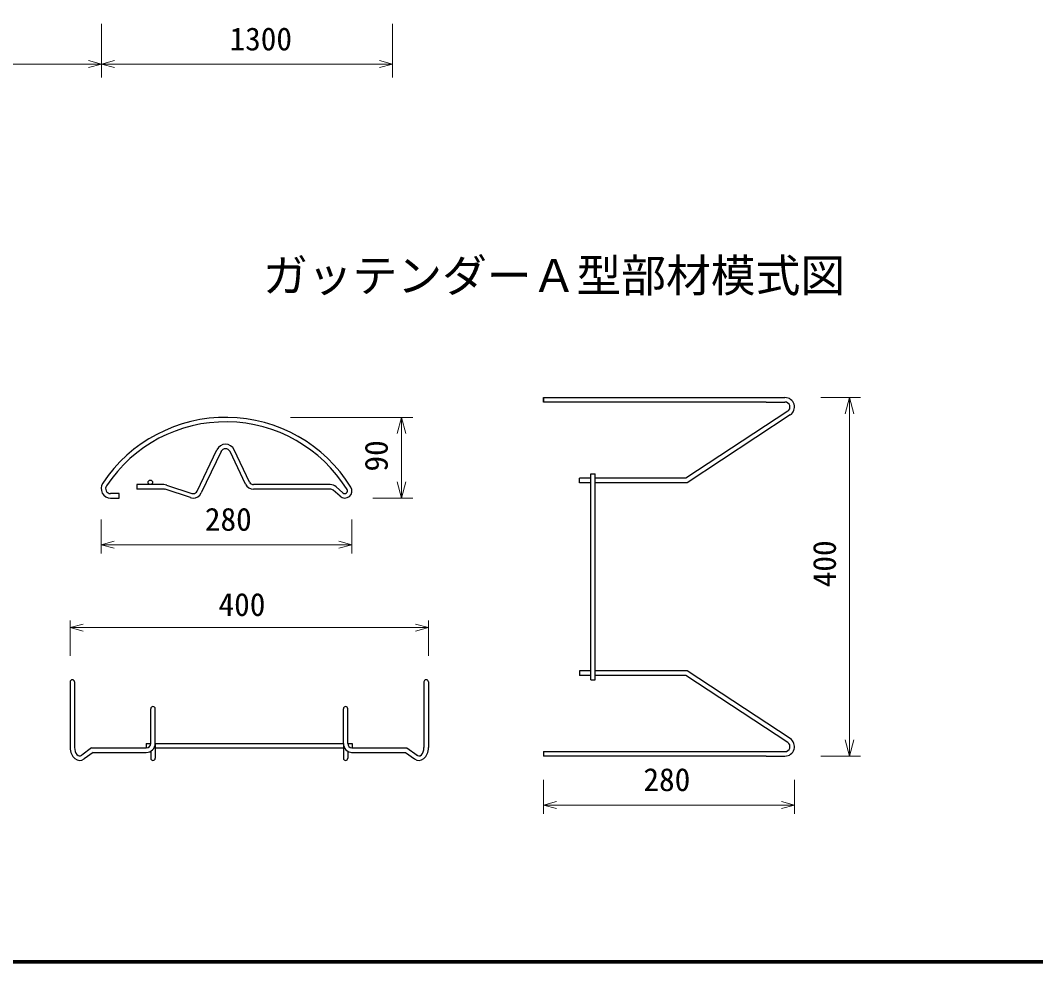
# Model space of a CAD drawing. Units: millimetres, scale not verified, with parts at other scales. Extents: x 400 to 16400, y 400 to 11650.
# Drawn here: x 5574 to 10108, y 400 to 4601 of the extents above; entities that cross this region are included whole.
import ezdxf
from ezdxf.enums import TextEntityAlignment as Align

# ---------------------------------------------------------------- set-up
doc = ezdxf.new("R2010")
doc.units = ezdxf.units.MM
doc.header["$LTSCALE"] = 40
for name, color, linetype, lineweight in [('C-STR', 1, 'Continuous', 25), ('C-STR-DIM', 1, 'Continuous', 13), ('C-TTL', 2, 'Continuous', 70)]:
    doc.layers.add(name, color=color, linetype=linetype, lineweight=lineweight)
doc.layers.add('C-TTL-TXT', color=7, linetype='Continuous')
doc.styles.add('ＭＳ ゴシック', font='')
doc.styles.get('ＭＳ ゴシック').set_extended_font_data('MS Gothic')

msp = doc.modelspace()

# ---------------------------------------------------------------- linework, layer by layer
at = {"layer": 'C-STR', "color": 6}
for p, q in [((7911.02, 2917.41), (7911.02, 2897.41)), ((7911.02, 2917.41), (8903.88, 2917.41)), ((7911.02, 2897.41), (7911.02, 2917.41)), ((8903.88, 2917.41), (8988.62, 2917.41)), ((8903.88, 2897.41), (7911.02, 2897.41)), ((8903.88, 2897.41), (8988.62, 2897.41)), ((9000.92, 2856.29), (8545.77, 2557.41)), ((9011.9, 2839.57), (8551.75, 2537.41)), ((6363.85, 2500.26), (6452.23, 2684.82)), ((6470.27, 2676.18), (6381.89, 2491.63)), ((6579.9, 2531.63), (6510.67, 2676.18)), ((6597.94, 2540.26), (6528.71, 2684.82)), ((8076.53, 2557.41), (8071.02, 2557.41)), ((8071.02, 2537.41), (8071.02, 2557.41)), ((8102.53, 2557.41), (8071.02, 2557.41)), ((8121.02, 2557.41), (8102.53, 2557.41)), ((8121.02, 2577.41), (8141.02, 2577.41)), ((8121.02, 1657.41), (8121.02, 2577.41)), ((8141.02, 1657.41), (8141.02, 2577.41)), ((8389.9, 2557.41), (8141.02, 2557.41)), ((8545.77, 2557.41), (8352.72, 2557.41)), ((6214.79, 2528.9), (6094.79, 2528.9)), ((6094.79, 2528.9), (6094.79, 2508.9)), ((6214.79, 2508.9), (6094.79, 2508.9)), ((6334.02, 2470.68), (6220.53, 2508.06)), ((6226.58, 2527.13), (6340.06, 2489.75)), ((6957.7, 2508.9), (6615.97, 2508.9)), ((6957.7, 2528.9), (6616.02, 2528.9)), ((7001.65, 2476.88), (6970.91, 2503.92)), ((7014.86, 2491.89), (6984.11, 2518.94)), ((8076.53, 2537.41), (8071.02, 2537.41)), ((8102.53, 2537.41), (8071.02, 2537.41)), ((8121.02, 2537.41), (8102.53, 2537.41)), ((8352.72, 2537.41), (8141.02, 2537.41)), ((8551.75, 2537.41), (8352.72, 2537.41)), ((6014.79, 2488.9), (5977.19, 2488.9)), ((5977.19, 2468.9), (6014.79, 2468.9)), ((6014.79, 2468.9), (6014.79, 2488.9)), ((8076.53, 1697.41), (8071.02, 1697.41)), ((8071.02, 1697.41), (8071.02, 1677.41)), ((8102.53, 1697.41), (8071.02, 1697.41)), ((8121.02, 1697.41), (8102.53, 1697.41)), ((8291.02, 1697.41), (8141.02, 1697.41)), ((8551.75, 1697.41), (8291.02, 1697.41)), ((9011.9, 1395.25), (8551.75, 1697.41)), ((5796.5, 1648.19), (5796.5, 1355.41)), ((5816.5, 1648.19), (5816.5, 1355.41)), ((7376.5, 1648.19), (7376.5, 1355.41)), ((7396.5, 1648.19), (7396.5, 1355.41)), ((8076.53, 1677.41), (8071.02, 1677.41)), ((8102.53, 1677.41), (8071.02, 1677.41)), ((8121.02, 1677.41), (8102.53, 1677.41)), ((8121.02, 1657.41), (8141.02, 1657.41)), ((8291.02, 1677.41), (8141.02, 1677.41)), ((8545.77, 1677.41), (8291.02, 1677.41)), ((9000.92, 1378.54), (8545.77, 1677.41)), ((6156.5, 1374.01), (6156.5, 1528.19)), ((6176.5, 1374.01), (6176.5, 1528.19)), ((7016.5, 1373.79), (7016.5, 1528.19)), ((7036.5, 1373.79), (7036.5, 1528.19)), ((6136.5, 1374.01), (6156.5, 1374.01)), ((6136.5, 1374.01), (6136.5, 1354.01)), ((6176.5, 1374.01), (7016.5, 1374.01)), ((6176.5, 1374.01), (6176.5, 1308.19)), ((7016.5, 1374.01), (7016.5, 1308.19)), ((7036.5, 1374.01), (7056.5, 1374.01)), ((7056.5, 1374.01), (7056.5, 1354.01)), ((5892.4, 1354.01), (5848.4, 1322.04)), ((5898.89, 1334.01), (5858.99, 1305.02)), ((5892.4, 1354.01), (6136.5, 1354.01)), ((5898.89, 1334.01), (6136.5, 1334.01)), ((6156.5, 1339.36), (6156.5, 1308.19)), ((6176.5, 1354.01), (7016.5, 1354.01)), ((7036.5, 1339.25), (7036.5, 1308.19)), ((7053.44, 1334.01), (7294.1, 1334.01)), ((7054.34, 1354.01), (7300.6, 1354.01)), ((7294.1, 1334.01), (7334, 1305.02)), ((7300.6, 1354.01), (7345.76, 1321.2)), ((7911.02, 1337.41), (7911.02, 1317.41)), ((7911.02, 1337.41), (8903.88, 1337.41)), ((8903.88, 1317.41), (7911.02, 1317.41)), ((8903.88, 1337.41), (8988.62, 1337.41)), ((8903.88, 1317.41), (8988.62, 1317.41))]:
    msp.add_line(p, q, dxfattribs=at)
msp.add_circle((6154.79, 2538.9), 10, dxfattribs=at)
for centre, radius, start, end in [((8988.62, 2875.01), 42.4, 303.29101, 90), ((8988.62, 2875.01), 22.4, 303.29101, 90), ((6490.47, 2170.56), 658.49, 31.82312, 146.4214), ((6490.47, 2170.56), 638.49, 31.82312, 146.4214), ((6490.47, 2666.5), 42.4, 24.95723, 155.04277), ((6490.47, 2666.5), 22.4, 24.95723, 155.04277), ((6615.97, 2548.9), 20, 205.58932, 270), ((5977.19, 2511.3), 42.4, 146.4214, 270), ((5977.19, 2511.3), 22.4, 146.4214, 270), ((6214.79, 2488.9), 40, 70.68374, 90), ((6214.79, 2488.9), 20, 70.23399, 90), ((6345.81, 2508.9), 20, 270, 334.41068), ((6615.97, 2548.9), 40, 205.58932, 270), ((6957.7, 2488.9), 40, 48.66499, 90), ((6957.7, 2488.9), 20, 48.66499, 90), ((7022.79, 2500.9), 32, 228.66499, 31.82312), ((7022.79, 2500.9), 12, 228.66499, 31.82312), ((6345.81, 2508.9), 40, 250.68374, 270), ((6345.81, 2508.9), 40, 250.68374, 270), ((6345.81, 2508.9), 20, 253.30493, 270), ((6345.81, 2508.9), 40, 270, 334.41068), ((5806.5, 1648.19), 10, 0, 180), ((7386.5, 1648.19), 10, 0, 180), ((6166.5, 1528.19), 10, 0, 180), ((7026.5, 1528.19), 10, 0, 180), ((6136.5, 1374.01), 20, 270, 0), ((6136.5, 1374.01), 40, 270, 0), ((7056.5, 1373.89), 40, 179.77719, 269.77719), ((6996.5, 1374.01), 40, 359.80982, 0), ((7056.5, 1373.89), 20, 179.77719, 263.80843), ((8988.62, 1359.81), 42.4, 270, 56.70899), ((8988.62, 1359.81), 22.4, 270, 56.70899), ((6166.5, 1308.19), 10, 180, 0), ((7026.5, 1308.19), 10, 180, 0)]:
    msp.add_arc(centre, radius, start, end, dxfattribs=at)
for centre, major_axis, ratio, start_param, end_param in [((5838.9, 1355.41), (0, -57.22), 0.740999, 4.712389, 6.7769616), ((5838.9, 1355.41), (0, -36.84), 0.608048, 4.712389, 6.7210706), ((7354.1, 1355.41), (0, -57.22), 0.740999, 5.789409, 7.8539816), ((7354.1, 1355.41), (0, 37.27), 0.600963, 2.588332, 4.712389)]:
    msp.add_ellipse(centre, major_axis=major_axis, ratio=ratio, start_param=start_param, end_param=end_param, dxfattribs=at)
at = {"layer": 'C-STR-DIM'}
for p, q in [((5935.95, 4585.81), (5935.95, 4345.81)), ((7235.95, 4585.81), (7235.95, 4345.81)), ((4635.95, 4405.81), (5935.95, 4405.81)), ((5935.95, 4405.81), (5877.99, 4421.33)), ((5935.95, 4405.81), (5877.99, 4390.28)), ((5935.95, 4405.81), (5993.9, 4421.33)), ((5935.95, 4405.81), (5993.9, 4390.28)), ((7235.95, 4405.81), (5935.95, 4405.81)), ((7235.95, 4405.81), (7177.99, 4421.33)), ((7235.95, 4405.81), (7177.99, 4390.28)), ((9148.7, 2917.41), (9326.44, 2917.41)), ((9276.76, 2917.41), (9257.35, 2844.97)), ((9276.76, 1317.41), (9276.76, 2917.41)), ((9276.76, 2917.41), (9296.17, 2844.97)), ((6780.45, 2829.05), (7326.19, 2829.05)), ((7276.51, 2829.05), (7257.09, 2756.6)), ((7276.51, 2829.05), (7295.92, 2756.6)), ((7276.51, 2468.91), (7276.51, 2829.05)), ((7276.51, 2468.91), (7257.09, 2541.36)), ((7276.51, 2468.91), (7295.92, 2541.36)), ((7148.45, 2468.91), (7326.19, 2468.91)), ((5934.85, 2372.5), (5934.85, 2222.24)), ((7054.76, 2372.5), (7054.76, 2222.24)), ((5934.85, 2260.9), (5992.8, 2276.43)), ((7054.76, 2260.9), (6996.81, 2276.43)), ((5934.85, 2260.9), (5992.8, 2245.37)), ((5934.85, 2260.9), (7054.76, 2260.9)), ((7054.76, 2260.9), (6996.81, 2245.37)), ((5796.5, 1765.24), (5796.5, 1922.92)), ((5796.5, 1890.57), (5854.45, 1906.1)), ((7396.5, 1890.57), (7338.54, 1906.1)), ((7396.5, 1765.24), (7396.5, 1922.92)), ((5796.5, 1890.57), (5854.45, 1875.04)), ((5796.5, 1890.57), (7396.5, 1890.57)), ((7396.5, 1890.57), (7338.54, 1875.04)), ((9276.76, 1317.41), (9257.35, 1389.86)), ((9276.76, 1317.41), (9296.17, 1389.86)), ((9148.7, 1317.41), (9326.44, 1317.41)), ((7911.02, 1210.75), (7911.02, 1060.48)), ((9031.02, 1210.75), (9031.02, 1060.48)), ((7911.02, 1099.15), (7968.98, 1114.68)), ((7911.02, 1099.15), (7968.98, 1083.62)), ((7911.02, 1099.15), (9031.02, 1099.15)), ((9031.02, 1099.15), (8973.07, 1114.68)), ((9031.02, 1099.15), (8973.07, 1083.62))]:
    msp.add_line(p, q, dxfattribs=at)
at = {"layer": 'C-TTL'}
msp.add_lwpolyline([(400, 400), (16400, 400), (16400, 11480), (400, 11480)], close=True, dxfattribs=at)

# ---------------------------------------------------------------- texts
at = {"layer": 'C-STR-DIM', "color": 7, "style": 'ＭＳ ゴシック'}
for s, p in [('1300', (6508.15, 4435.81)), ('280', (6398.08, 2292.24)), ('400', (6459.09, 1911.9)), ('280', (8356.37, 1130.51))]:
    msp.add_text(s, height=102.6, dxfattribs=at).set_placement(p, align=Align.BOTTOM_LEFT)
for s, p in [('90', (7245.45, 2587.2)), ('400', (9246.76, 2070.74))]:
    msp.add_text(s, height=102.6, rotation=90, dxfattribs=at).set_placement(p, align=Align.BOTTOM_LEFT)
at = {"layer": 'C-TTL-TXT', "style": 'ＭＳ ゴシック'}
msp.add_text('ガッテンダーＡ型部材模式図', height=146.6, dxfattribs=at).set_placement((6657.69, 3344.79), align=Align.BOTTOM_LEFT)

doc.saveas('drawing.dxf')
